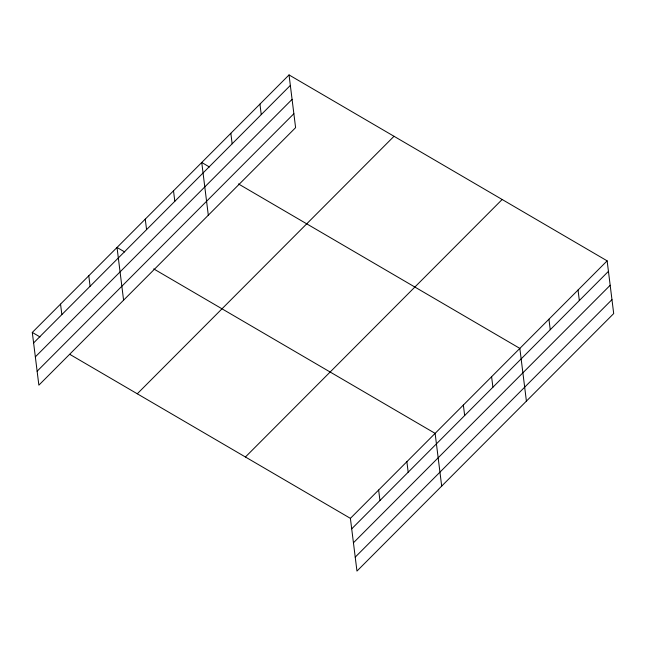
<?xml version="1.0" encoding="UTF-8"?>
<svg xmlns="http://www.w3.org/2000/svg" width="646" height="646" viewBox="0 0 646 646"><rect width="100%" height="100%" fill="white"/><g stroke="black" fill="none" stroke-linecap="round" stroke-linejoin="round"><path stroke-width="0.97" d="M289.037 74.928L295.602 127.65L38.865 385.153L32.3 332.432L289.037 74.928L607.135 260.847L613.7 313.568L356.963 571.072L350.398 518.35L607.135 260.847M33.608 342.929L290.345 85.425M35.344 356.867L292.081 99.363M37.129 371.216L293.865 113.72M137.275 393.785L394.012 136.282M245.423 456.997L502.16 199.493M351.707 528.84L608.443 271.344M353.443 542.777L610.179 285.274M355.227 557.135L611.964 299.631M209.425 166.975L201.746 162.485L208.311 215.207M238.447 183.932L519.844 348.396L526.409 401.118M124.702 251.948L117.023 247.458L123.588 300.18M153.724 268.906L435.121 433.369L441.686 486.091M32.3 332.432L39.979 336.921M69.849 354.379L350.398 518.35M578.033 290.03L579.341 300.527M548.938 319.213L550.247 329.71M491.598 376.723L492.906 387.22M463.36 405.05L464.668 415.54M406.875 461.696L408.183 472.194M378.637 490.023L379.945 500.521M259.942 104.119L261.25 114.608M230.84 133.302L232.148 143.792M173.508 190.804L174.816 201.302M145.261 219.131L146.569 229.629M88.785 275.785L90.093 286.275M60.538 304.105L61.846 314.602"/></g></svg>
